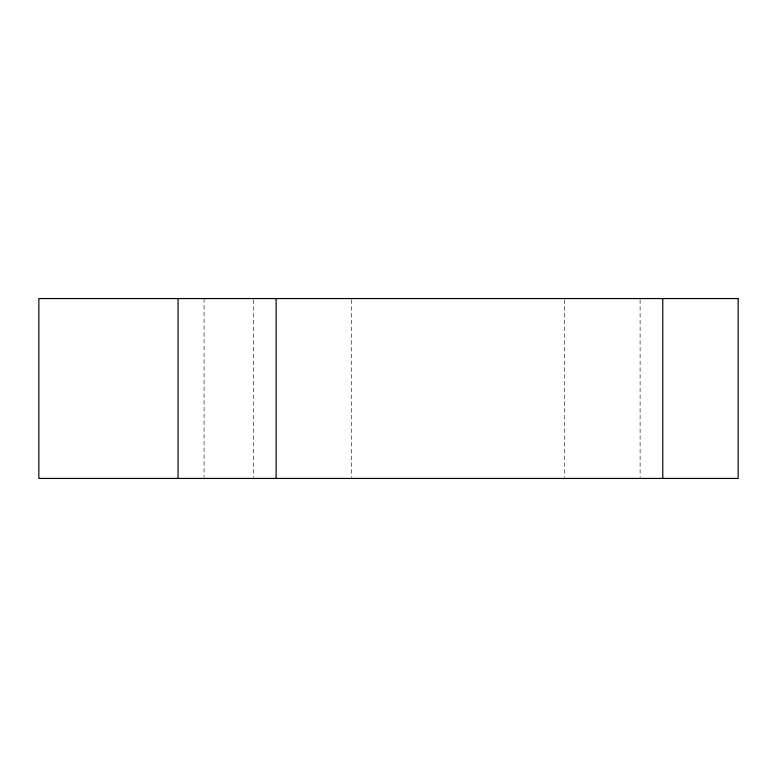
<?xml version="1.0" encoding="UTF-8"?>
<svg xmlns="http://www.w3.org/2000/svg" width="777" height="777" viewBox="0 0 777 777"><rect width="100%" height="100%" fill="white"/><g stroke="black" fill="none" stroke-linecap="round" stroke-linejoin="round"><path stroke-width="0.58" stroke-dasharray="3.88 2.91" d="M640.102 299.767L640.102 477.233M564.724 299.767L564.724 477.233M351.495 299.767L351.495 477.233M253.448 299.767L253.448 477.233M204.079 298.562L204.079 477.233"/><path stroke-width="1.17" d="M662.771 298.562L662.771 478.438M276.117 298.562L276.117 478.438M178.069 298.562L178.069 478.438M738.15 298.562L38.85 298.562L38.85 478.438L738.15 478.438L738.15 298.562"/></g></svg>
